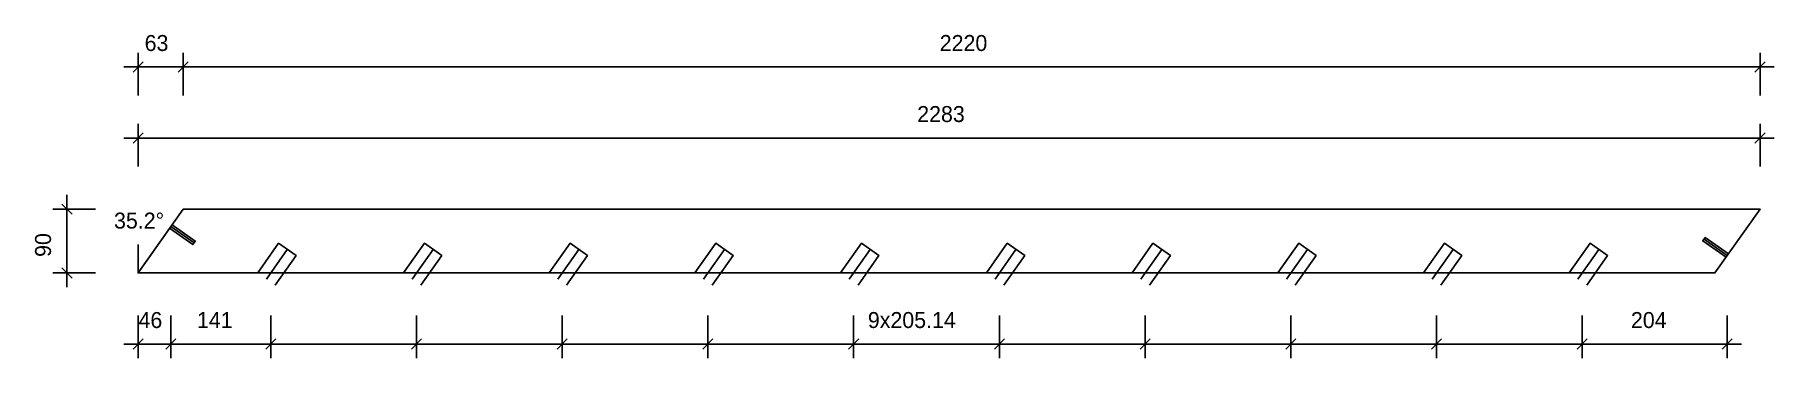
# Model space of a CAD drawing. Header units: millimetres. Extents: x -145 to 2303, y -120 to 335.
import ezdxf
from ezdxf.enums import TextEntityAlignment as Align

# ---------------------------------------------------------------- set-up
doc = ezdxf.new("R2010")
doc.units = ezdxf.units.MM
for name, color, linetype in [('CONTOUR', 7, 'CONTINUOUS'), ('DIMLINES', 7, 'CONTINUOUS'), ('DIMLINESTEXT', 7, 'CONTINUOUS'), ('DRILLINGSSIDE', 7, 'CONTINUOUS')]:
    doc.layers.add(name, color=color, linetype=linetype)

msp = doc.modelspace()

# ---------------------------------------------------------------- linework, layer by layer
at = {"layer": 'CONTOUR', "color": 0, "linetype": '0'}
msp.add_lwpolyline([(63.374, 90), (2283.198, 90), (2219.824, 0), (0, 0), (63.374, 90)], dxfattribs=at)
at = {"layer": 'DIMLINES', "color": 0}
for p, q in [((7.071, 297.071), (-7.071, 282.929)), ((0, 310), (0, 250)), ((70.445, 297.071), (56.303, 282.929)), ((63.374, 310), (63.374, 250)), ((2290.269, 297.071), (2276.127, 282.929)), ((2283.198, 310), (2283.198, 250)), ((-20, 290), (2303.198, 290)), ((7.071, 197.071), (-7.071, 182.929)), ((0, 210), (0, 150)), ((2290.269, 197.071), (2276.127, 182.929)), ((2283.198, 210), (2283.198, 150)), ((-20, 190), (2303.198, 190)), ((-100, -20), (-100, 110)), ((-120, 90), (-60, 90)), ((-107.071, 97.071), (-92.929, 82.929)), ((0, 0), (0, 40)), ((0, 0), (23.03, 32.705)), ((-120, 0), (-60, 0)), ((-107.071, 7.071), (-92.929, -7.071)), ((0, -120), (0, -60)), ((46.102, -120), (46.102, -60)), ((186.792, -120), (186.792, -60)), ((391.93, -120), (391.93, -60)), ((597.068, -120), (597.068, -60)), ((802.205, -120), (802.205, -60)), ((1007.343, -120), (1007.343, -60)), ((1212.481, -120), (1212.481, -60)), ((1417.619, -120), (1417.619, -60)), ((1622.756, -120), (1622.756, -60)), ((1827.894, -120), (1827.894, -60)), ((2033.032, -120), (2033.032, -60)), ((2237.096, -120), (2237.096, -60)), ((7.071, -92.929), (-7.071, -107.071)), ((53.173, -92.929), (39.031, -107.071)), ((193.863, -92.929), (179.721, -107.071)), ((399.001, -92.929), (384.859, -107.071)), ((604.139, -92.929), (589.996, -107.071)), ((809.276, -92.929), (795.134, -107.071)), ((1014.414, -92.929), (1000.272, -107.071)), ((1219.552, -92.929), (1205.41, -107.071)), ((1424.69, -92.929), (1410.547, -107.071)), ((1629.827, -92.929), (1615.685, -107.071)), ((1834.965, -92.929), (1820.823, -107.071)), ((2040.103, -92.929), (2025.961, -107.071)), ((2244.167, -92.929), (2230.025, -107.071)), ((-20, -100), (2257.096, -100))]:
    msp.add_line(p, q, dxfattribs=at)
at = {"layer": 'DRILLINGSSIDE', "color": 3}
for p, q in [((46.102, 65.471), (78.807, 42.441)), ((180.711, -8.636), (210.145, 33.165)), ((385.849, -8.636), (415.283, 33.165)), ((590.986, -8.636), (620.421, 33.165)), ((796.124, -8.636), (825.559, 33.165)), ((1001.262, -8.636), (1030.696, 33.165)), ((1206.4, -8.636), (1235.834, 33.165)), ((1411.537, -8.636), (1440.972, 33.165)), ((1616.675, -8.636), (1646.11, 33.165)), ((1821.813, -8.636), (1851.247, 33.165)), ((2026.951, -8.636), (2056.385, 33.165)), ((2237.096, 24.529), (2204.391, 47.559))]:
    msp.add_line(p, q, dxfattribs=at)
at = {"layer": 'DRILLINGSSIDE', "color": 3, "linetype": '3'}
for points in [[(47.829, 67.924), (80.534, 44.894), (77.08, 39.989), (44.375, 63.018)], [(2235.369, 22.076), (2202.664, 45.106), (2206.118, 50.011), (2238.823, 26.982)], [(168.446, 0), (197.881, 41.801), (222.41, 24.529), (192.975, -17.272)], [(373.584, 0), (403.019, 41.801), (427.548, 24.529), (398.113, -17.272)], [(578.722, 0), (608.156, 41.801), (632.685, 24.529), (603.251, -17.272)], [(783.86, 0), (813.294, 41.801), (837.823, 24.529), (808.389, -17.272)], [(988.997, 0), (1018.432, 41.801), (1042.961, 24.529), (1013.526, -17.272)], [(1194.135, 0), (1223.57, 41.801), (1248.099, 24.529), (1218.664, -17.272)], [(1399.273, 0), (1428.707, 41.801), (1453.236, 24.529), (1423.802, -17.272)], [(1604.411, 0), (1633.845, 41.801), (1658.374, 24.529), (1628.94, -17.272)], [(1809.548, 0), (1838.983, 41.801), (1863.512, 24.529), (1834.077, -17.272)], [(2014.686, 0), (2044.121, 41.801), (2068.65, 24.529), (2039.215, -17.272)]]:
    msp.add_lwpolyline(points, dxfattribs=at)

# ---------------------------------------------------------------- texts
at = {"layer": 'DIMLINESTEXT'}
for s, p in [('63', (9.306, 335)), ('2220', (1128.524, 335)), ('2283', (1096.837, 235)), ('35.2°', (-33.79, 85))]:
    msp.add_text(s, height=22.5, dxfattribs=at).set_placement(p, align=Align.TOP_LEFT)
for s, rotation, p in [('90', 90, (-145, 22.619)), ('46', -360, (0.67, -55)), ('141', -360, (82.876, -55)), ('9x205.14', -360, (1027.334, -55)), ('204', -360, (2101.493, -55))]:
    msp.add_text(s, height=22.5, rotation=rotation, dxfattribs=at).set_placement(p, align=Align.TOP_LEFT)

doc.saveas('drawing.dxf')
